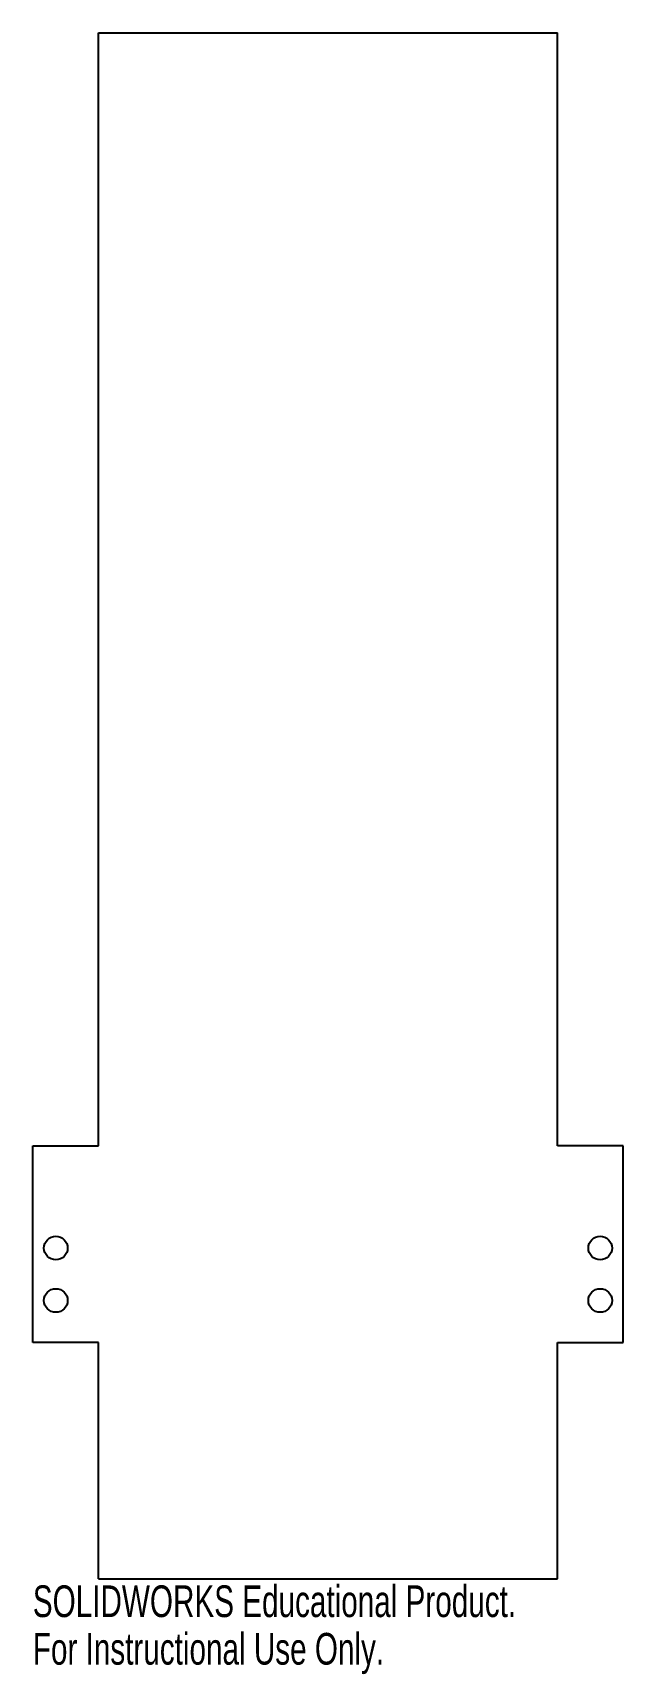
# Model space of a CAD drawing. Header units: millimetres. Extents: x -10 to 80, y -15 to 236.
import ezdxf

# ---------------------------------------------------------------- set-up
doc = ezdxf.new("R2010")
doc.units = ezdxf.units.MM
doc.styles.add('SLDTEXTSTYLE0', font='TXT', dxfattribs={"width": 0.7})

msp = doc.modelspace()

# ---------------------------------------------------------------- linework, layer by layer
at = {"color": 7, "linetype": 'Continuous', "lineweight": 25}
for p, q in [((0, 235.74), (70, 235.74)), ((0, 66), (0, 235.74)), ((70, 66), (70, 235.74)), ((-10, 66), (0, 66)), ((-10, 36), (-10, 66)), ((80, 66), (70, 66)), ((80, 36), (80, 66)), ((0, 36), (-10, 36)), ((0, 0), (0, 36)), ((70, 0), (70, 36)), ((70, 36), (80, 36)), ((0, 0), (70, 0))]:
    msp.add_line(p, q, dxfattribs=at)
for centre in [(-6.5, 50.42), (76.5, 50.42), (-6.5, 42.42), (76.5, 42.42)]:
    msp.add_circle(centre, 1.8, dxfattribs=at)

# ---------------------------------------------------------------- texts
at = {"color": 7, "linetype": 'Continuous', "char_height": 4.8336, "attachment_point": 1, "style": 'SLDTEXTSTYLE0'}
for s, insert in [('SOLIDWORKS Educational Product.', (-10, -1.02)), ('For Instructional Use Only.', (-10, -8.27))]:
    msp.add_mtext(s, dxfattribs=dict(at, insert=insert))

doc.saveas('drawing.dxf')
